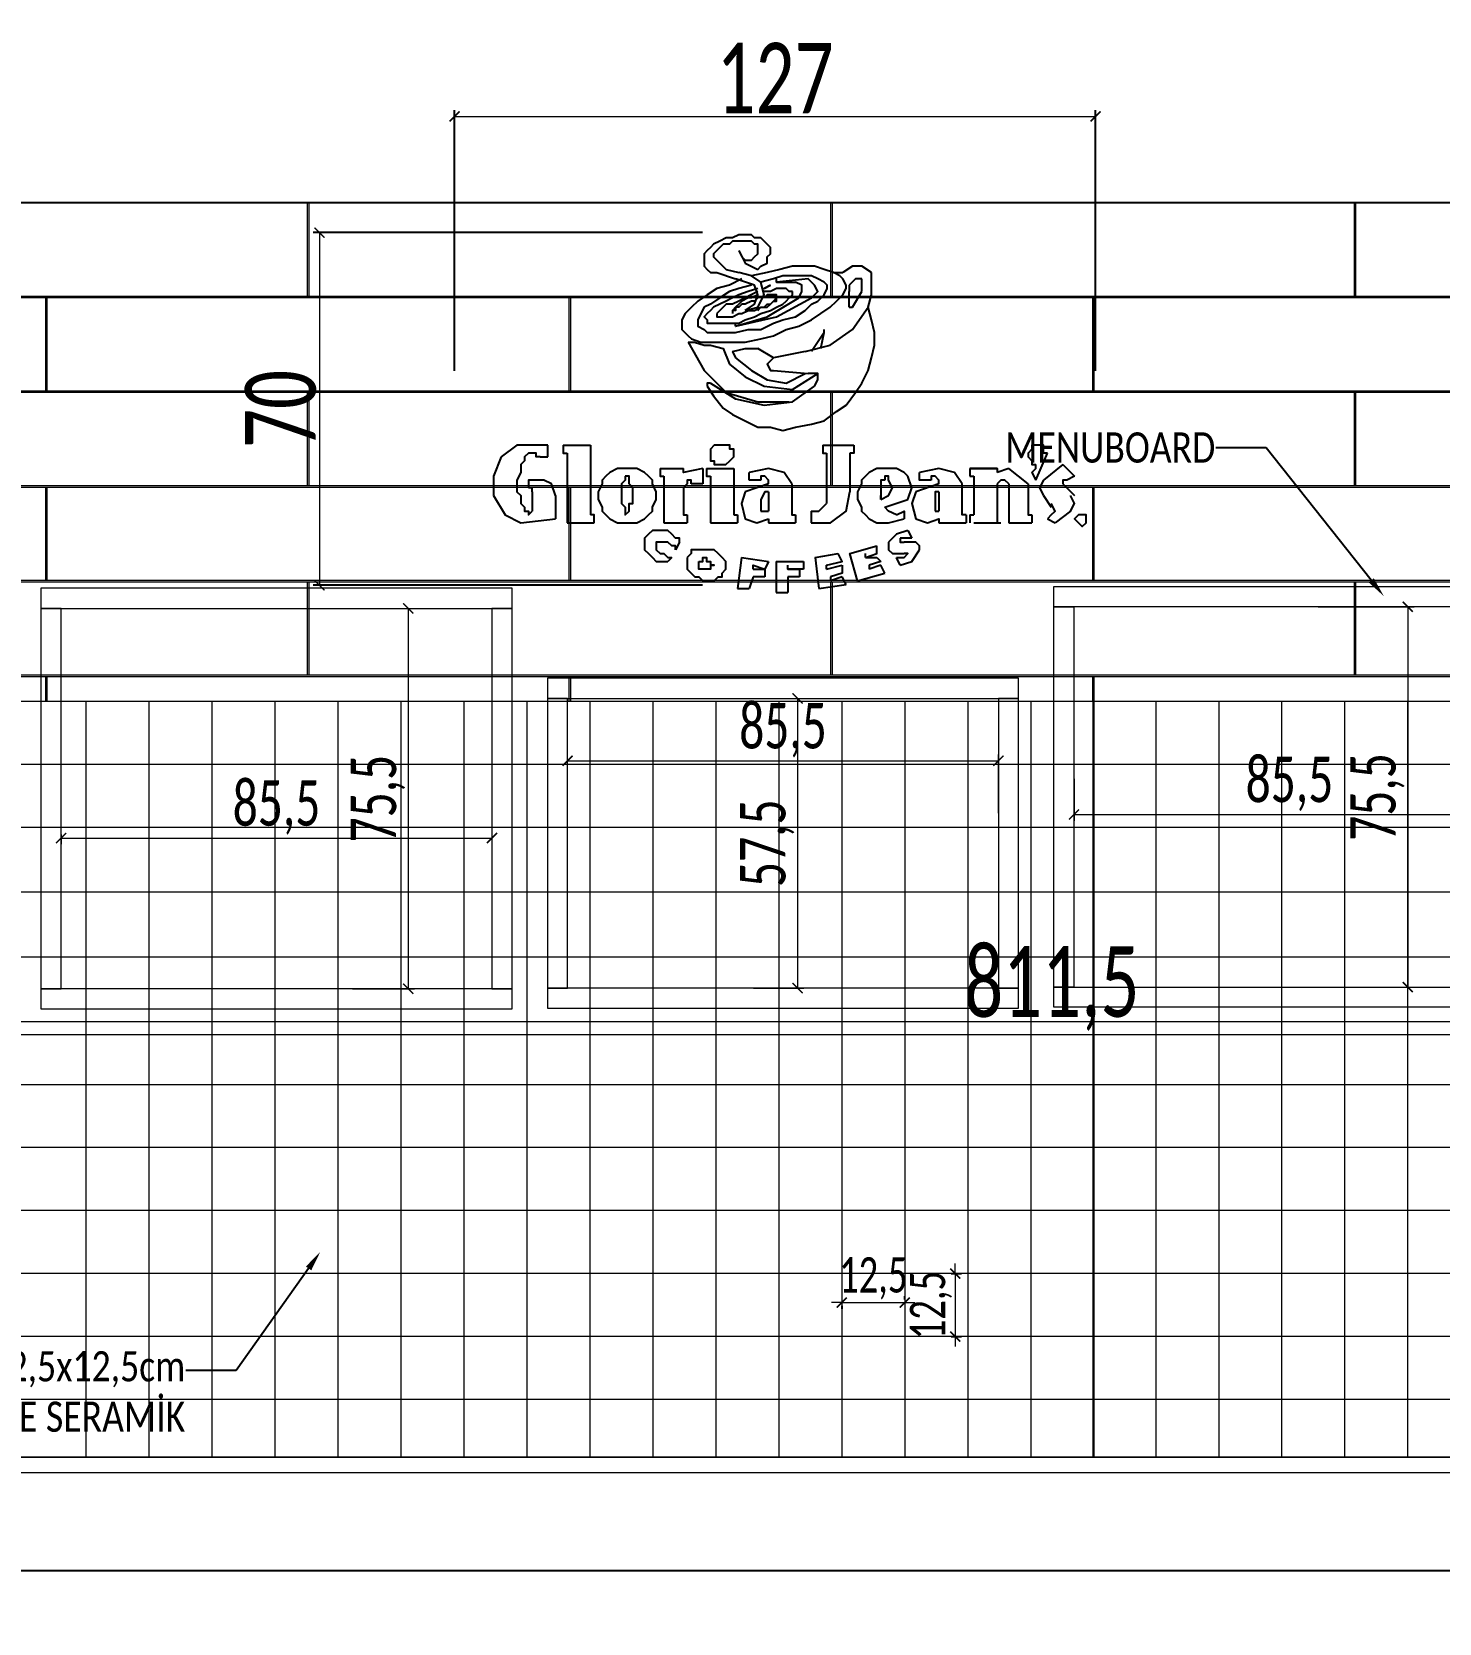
# Model space of a CAD drawing. Header units: millimetres. Extents: x -24 to 530668, y -246875 to -2983.
# Drawn here: x 269885.2 to 270164.5, y -109686.1 to -109370.2 of the extents above; entities that cross this region are included whole.
import ezdxf
from ezdxf import colors
from ezdxf.entities.mleader import LeaderData, LeaderLine
from ezdxf.math import Vec2, Vec3

# ---------------------------------------------------------------- set-up
doc = ezdxf.new("R2010")
doc.units = ezdxf.units.MM
doc.header["$PDMODE"] = 2
doc.layers.get('0').update_dxf_attribs({"lineweight": 20})
for name, color, linetype, lineweight in [('ahsap gor', 24, 'Continuous', 20), ('ahsaparka', 28, 'Continuous', 20), ('ahşap', 32, 'Continuous', 25), ('alcıpan', 14, 'Continuous', 25), ('CAM', 141, 'Continuous', 0), ('mermer', 142, 'Continuous', 15), ('seramik', 150, 'Continuous', 20), ('t_görünüş', 45, 'Continuous', 25), ('t_tefriş', 31, 'Continuous', 20), ('ölçü', 251, 'Continuous', 5)]:
    doc.layers.add(name, color=color, linetype=linetype, lineweight=lineweight)
doc.layers.add('yazı', color=11, linetype='Continuous')
doc.styles.add('text2', font='calibri.ttf', dxfattribs={"width": 0.8})
doc.styles.add('Ölçü50', font='calibri.ttf', dxfattribs={"width": 0.7})
doc.dimstyles.new('olcu10', dxfattribs={"dimtxt": 14, "dimasz": 2, "dimexe": 1.25, "dimexo": 0.625, "dimgap": 0.5, "dimtad": 1, "dimdec": 1, "dimrnd": 0.5, "dimzin": 9, "dimtxsty": 'Ölçü50', "dimblk": 'ARCHTICK', "dimcen": 2, "dimclrd": 256, "dimclre": 256, "dimclrt": 6, "dimazin": 2, "dimtfac": 1, "dimtdec": 1, "dimtix": 1, "dimtmove": 0, "dimatfit": 3, "dimldrblk": 'ARCHTICK', "dimfxl": 1, "dimlwd": -1, "dimarcsym": 0})
doc.dimstyles.new('ölçü10', dxfattribs={"dimtxt": 7, "dimasz": 2, "dimexe": 1.25, "dimexo": 0.625, "dimgap": 0.5, "dimtad": 1, "dimzin": 9, "dimtxsty": 'Ölçü50', "dimblk": 'ARCHTICK', "dimcen": 2, "dimclrd": 256, "dimclre": 256, "dimclrt": 1, "dimazin": 2, "dimtfac": 1, "dimtix": 1, "dimtmove": 0, "dimatfit": 3, "dimldrblk": 'ARCHTICK', "dimfxl": 1, "dimlwd": -1, "dimarcsym": 0})

# ---------------------------------------------------------------- blocks, each defined once
blk = doc.blocks.new('Cerceveler')
at = {"layer": 'ahsap gor', "elevation": 0}
for points in [[(144949.19, -39617.64), (144855.69, -39617.64), (144855.69, -39621.64), (144949.19, -39621.64)], [(145056.68, -39617.31), (145150.18, -39617.31), (145150.18, -39621.31), (145056.68, -39621.31)], [(144859.69, -39621.64), (144855.69, -39621.64), (144855.69, -39697.14), (144859.69, -39697.14)], [(144945.19, -39697.14), (144949.19, -39697.14), (144949.19, -39621.64), (144945.19, -39621.64)], [(145060.68, -39696.81), (145056.68, -39696.81), (145056.68, -39621.31), (145060.68, -39621.31)], [(145049.7, -39635.5), (144956.2, -39635.5), (144956.2, -39639.5), (145049.7, -39639.5)], [(144960.2, -39639.5), (144956.2, -39639.5), (144956.2, -39697), (144960.2, -39697)], [(145045.7, -39697), (145049.7, -39697), (145049.7, -39639.5), (145045.7, -39639.5)], [(144949.19, -39697.14), (144855.69, -39697.14), (144855.69, -39701.14), (144949.19, -39701.14)], [(145049.7, -39697), (144956.2, -39697), (144956.2, -39701), (145049.7, -39701)], [(145056.68, -39696.81), (145150.18, -39696.81), (145150.18, -39700.81), (145056.68, -39700.81)]]:
    blk.add_lwpolyline(points, close=True, dxfattribs=at)
blk = doc.blocks.new('_ArchTick')
at = {"color": 0, "linetype": 'ByBlock', "const_width": 0.15}
blk.add_lwpolyline([(-0.5, -0.5), (0.5, 0.5)], dxfattribs=at)
blk = doc.blocks.new('*D165')
at = {"layer": 'DEFPOINTS', "color": 0, "transparency": 16777216}
for p in [(225638.34, -129103.6), (225552.84, -129110.1), (225638.34, -129111.43)]:
    blk.add_point(p, dxfattribs=at)
at = {"layer": 'ölçü', "lineweight": -2, "transparency": 16777216}
for p, q in [((225638.34, -129104.23), (225638.34, -129112.68)), ((225552.84, -129110.72), (225552.84, -129112.68))]:
    blk.add_line(p, q, dxfattribs=at)
at = {"layer": 'ölçü', "transparency": 16777216}
blk.add_line((225552.84, -129111.43), (225638.34, -129111.43), dxfattribs=at)
at = {"layer": 'ölçü', "transparency": 16777216, "xscale": 2, "yscale": 2, "zscale": 2, "rotation": 180}
blk.add_blockref('_ArchTick', (225552.84, -129111.43), dxfattribs=at)
at = {"layer": 'ölçü', "transparency": 16777216, "xscale": 2, "yscale": 2, "zscale": 2}
blk.add_blockref('_ArchTick', (225638.34, -129111.43), dxfattribs=at)
at = {"layer": 'ölçü', "color": 6, "transparency": 16777216, "insert": (225595.59, -129105.38), "char_height": 9, "attachment_point": 5, "style": 'Ölçü50'}
blk.add_mtext('85,5', dxfattribs=at)
blk = doc.blocks.new('*D166')
at = {"layer": 'DEFPOINTS', "color": 0, "transparency": 16777216}
for p in [(225607.01, -129065.85), (225610.02, -129141.35), (225621.72, -129141.35)]:
    blk.add_point(p, dxfattribs=at)
at = {"layer": 'ölçü', "lineweight": -2, "transparency": 16777216}
for p, q in [((225607.64, -129065.85), (225622.97, -129065.85)), ((225610.65, -129141.35), (225622.97, -129141.35))]:
    blk.add_line(p, q, dxfattribs=at)
at = {"layer": 'ölçü', "transparency": 16777216}
blk.add_line((225621.72, -129065.85), (225621.72, -129141.35), dxfattribs=at)
at = {"layer": 'ölçü', "transparency": 16777216, "xscale": 2, "yscale": 2, "zscale": 2}
for p, rotation in [((225621.72, -129065.85), 90), ((225621.72, -129141.35), 270)]:
    blk.add_blockref('_ArchTick', p, dxfattribs=dict(at, rotation=rotation))
at = {"layer": 'ölçü', "color": 6, "transparency": 16777216, "insert": (225615.72, -129103.6), "char_height": 9, "attachment_point": 5, "rotation": 90, "style": 'Ölçü50'}
blk.add_mtext('75,5', dxfattribs=at)
blk = doc.blocks.new('*D167')
at = {"layer": 'DEFPOINTS', "color": 0, "transparency": 16777216}
for p in [(225687.94, -129083.71), (225689.62, -129141.21), (225698.98, -129141.21)]:
    blk.add_point(p, dxfattribs=at)
at = {"layer": 'ölçü', "lineweight": -2, "transparency": 16777216}
for p, q in [((225688.57, -129083.71), (225700.23, -129083.71)), ((225690.24, -129141.21), (225700.23, -129141.21))]:
    blk.add_line(p, q, dxfattribs=at)
at = {"layer": 'ölçü', "transparency": 16777216}
blk.add_line((225698.98, -129083.71), (225698.98, -129141.21), dxfattribs=at)
at = {"layer": 'ölçü', "transparency": 16777216, "xscale": 2, "yscale": 2, "zscale": 2}
for p, rotation in [((225698.98, -129083.71), 90), ((225698.98, -129141.21), 270)]:
    blk.add_blockref('_ArchTick', p, dxfattribs=dict(at, rotation=rotation))
at = {"layer": 'ölçü', "color": 6, "transparency": 16777216, "insert": (225692.97, -129112.46), "char_height": 9, "attachment_point": 5, "rotation": 90, "style": 'Ölçü50'}
blk.add_mtext('57,5', dxfattribs=at)
blk = doc.blocks.new('*D168')
at = {"layer": 'DEFPOINTS', "color": 0, "transparency": 16777216}
for p in [(225738.84, -129096.09), (225653.34, -129105.78), (225738.84, -129107.12)]:
    blk.add_point(p, dxfattribs=at)
at = {"layer": 'ölçü', "lineweight": -2, "transparency": 16777216}
for p, q in [((225653.34, -129105.15), (225653.34, -129094.84)), ((225738.84, -129106.49), (225738.84, -129094.84))]:
    blk.add_line(p, q, dxfattribs=at)
at = {"layer": 'ölçü', "transparency": 16777216}
blk.add_line((225653.34, -129096.09), (225738.84, -129096.09), dxfattribs=at)
at = {"layer": 'ölçü', "transparency": 16777216, "xscale": 2, "yscale": 2, "zscale": 2, "rotation": 180}
blk.add_blockref('_ArchTick', (225653.34, -129096.09), dxfattribs=at)
at = {"layer": 'ölçü', "transparency": 16777216, "xscale": 2, "yscale": 2, "zscale": 2}
blk.add_blockref('_ArchTick', (225738.84, -129096.09), dxfattribs=at)
at = {"layer": 'ölçü', "color": 6, "transparency": 16777216, "insert": (225696.09, -129090.04), "char_height": 9, "attachment_point": 5, "style": 'Ölçü50'}
blk.add_mtext('85,5', dxfattribs=at)
blk = doc.blocks.new('*D169')
at = {"layer": 'DEFPOINTS', "color": 0, "transparency": 16777216}
for p in [(225753.83, -129099.07), (225839.33, -129103.27), (225839.33, -129106.75)]:
    blk.add_point(p, dxfattribs=at)
at = {"layer": 'ölçü', "lineweight": -2, "transparency": 16777216}
for p, q in [((225753.83, -129099.69), (225753.83, -129108)), ((225839.33, -129103.89), (225839.33, -129108))]:
    blk.add_line(p, q, dxfattribs=at)
at = {"layer": 'ölçü', "transparency": 16777216}
blk.add_line((225753.83, -129106.75), (225839.33, -129106.75), dxfattribs=at)
at = {"layer": 'ölçü', "transparency": 16777216, "xscale": 2, "yscale": 2, "zscale": 2, "rotation": 180}
blk.add_blockref('_ArchTick', (225753.83, -129106.75), dxfattribs=at)
at = {"layer": 'ölçü', "transparency": 16777216, "xscale": 2, "yscale": 2, "zscale": 2}
blk.add_blockref('_ArchTick', (225839.33, -129106.75), dxfattribs=at)
at = {"layer": 'ölçü', "color": 6, "transparency": 16777216, "insert": (225796.58, -129100.7), "char_height": 9, "attachment_point": 5, "style": 'Ölçü50'}
blk.add_mtext('85,5', dxfattribs=at)
blk = doc.blocks.new('*D170')
at = {"layer": 'DEFPOINTS', "color": 0, "transparency": 16777216}
for p in [(225801.66, -129065.52), (225812.69, -129141.02), (225820.05, -129141.02)]:
    blk.add_point(p, dxfattribs=at)
at = {"layer": 'ölçü', "lineweight": -2, "transparency": 16777216}
for p, q in [((225802.29, -129065.52), (225821.3, -129065.52)), ((225813.32, -129141.02), (225821.3, -129141.02))]:
    blk.add_line(p, q, dxfattribs=at)
at = {"layer": 'ölçü', "transparency": 16777216}
blk.add_line((225820.05, -129065.52), (225820.05, -129141.02), dxfattribs=at)
at = {"layer": 'ölçü', "transparency": 16777216, "xscale": 2, "yscale": 2, "zscale": 2}
for p, rotation in [((225820.05, -129065.52), 90), ((225820.05, -129141.02), 270)]:
    blk.add_blockref('_ArchTick', p, dxfattribs=dict(at, rotation=rotation))
at = {"layer": 'ölçü', "color": 6, "transparency": 16777216, "insert": (225814.04, -129103.27), "char_height": 9, "attachment_point": 5, "rotation": 90, "style": 'Ölçü50'}
blk.add_mtext('75,5', dxfattribs=at)
blk = doc.blocks.new('*D183')
at = {"layer": 'DEFPOINTS', "color": 0, "transparency": 16777216}
for p in [(270493.43, -109566.66), (270493.43, -109569.22), (269681.81, -109607.82, 0)]:
    blk.add_point(p, dxfattribs=at)
at = {"layer": 'ölçü', "lineweight": -2, "transparency": 16777216}
for p, q in [((269681.81, -109607.19), (269681.81, -109567.97)), ((270493.43, -109567.28), (270493.43, -109570.47))]:
    blk.add_line(p, q, dxfattribs=at)
at = {"layer": 'ölçü', "transparency": 16777216}
blk.add_line((269681.81, -109569.22), (270493.43, -109569.22), dxfattribs=at)
at = {"layer": 'ölçü', "transparency": 16777216, "xscale": 2, "yscale": 2, "zscale": 2, "rotation": 180}
blk.add_blockref('_ArchTick', (269681.81, -109569.22), dxfattribs=at)
at = {"layer": 'ölçü', "transparency": 16777216, "xscale": 2, "yscale": 2, "zscale": 2}
blk.add_blockref('_ArchTick', (270493.43, -109569.22), dxfattribs=at)
at = {"layer": 'ölçü', "color": 6, "transparency": 16777216, "insert": (270087.62, -109560.09), "char_height": 14, "attachment_point": 5, "style": 'Ölçü50'}
blk.add_mtext('811,5', dxfattribs=at)
blk = doc.blocks.new('*D300')
at = {"layer": 'DEFPOINTS', "color": 0, "transparency": 16777216}
for p in [(270045.94, -109622.42, 0), (270058.44, -109622.42, 0), (270058.44, -109622.42)]:
    blk.add_point(p, dxfattribs=at)
at = {"layer": 'ölçü', "transparency": 16777216}
for p, q in [((270045.94, -109622.42), (270043.94, -109622.42)), ((270045.94, -109622.42), (270058.44, -109622.42)), ((270058.44, -109622.42), (270060.44, -109622.42))]:
    blk.add_line(p, q, dxfattribs=at)
at = {"layer": 'ölçü', "lineweight": -2, "transparency": 16777216}
for p, q in [((270058.44, -109621.8), (270058.44, -109621.17)), ((270045.94, -109623.05), (270045.94, -109623.67))]:
    blk.add_line(p, q, dxfattribs=at)
at = {"layer": 'ölçü', "transparency": 16777216, "xscale": 2, "yscale": 2, "zscale": 2}
blk.add_blockref('_ArchTick', (270045.94, -109622.42), dxfattribs=at)
at = {"layer": 'ölçü', "transparency": 16777216, "xscale": 2, "yscale": 2, "zscale": 2, "rotation": 180}
blk.add_blockref('_ArchTick', (270058.44, -109622.42), dxfattribs=at)
at = {"layer": 'ölçü', "color": 1, "transparency": 16777216, "insert": (270052.19, -109617.61), "char_height": 7, "attachment_point": 5, "style": 'Ölçü50'}
blk.add_mtext('12,5', dxfattribs=at)
blk = doc.blocks.new('*D301')
at = {"layer": 'DEFPOINTS', "color": 0, "transparency": 16777216}
for p in [(270067.02, -109616.66, 0), (270067.02, -109629.16, 0), (270068.47, -109629.16)]:
    blk.add_point(p, dxfattribs=at)
at = {"layer": 'ölçü', "transparency": 16777216}
for p, q in [((270068.47, -109616.66), (270068.47, -109614.66)), ((270068.47, -109616.66), (270068.47, -109629.16)), ((270068.47, -109629.16), (270068.47, -109631.16))]:
    blk.add_line(p, q, dxfattribs=at)
at = {"layer": 'ölçü', "lineweight": -2, "transparency": 16777216}
for p, q in [((270067.65, -109616.66), (270069.72, -109616.66)), ((270067.65, -109629.16), (270069.72, -109629.16))]:
    blk.add_line(p, q, dxfattribs=at)
at = {"layer": 'ölçü', "transparency": 16777216, "xscale": 2, "yscale": 2, "zscale": 2}
for p, rotation in [((270068.47, -109616.66), 270), ((270068.47, -109629.16), 90)]:
    blk.add_blockref('_ArchTick', p, dxfattribs=dict(at, rotation=rotation))
at = {"layer": 'ölçü', "color": 1, "transparency": 16777216, "insert": (270063.66, -109622.91), "char_height": 7, "attachment_point": 5, "rotation": 90, "style": 'Ölçü50'}
blk.add_mtext('12,5', dxfattribs=at)
blk = doc.blocks.new('I$C7620A066')
at = {"layer": 't_görünüş'}
for points in [[(3.621, 4.699), (3.807, 4.886), (4.181, 5.073), (4.181, 5.446), (4.368, 5.633), (4.368, 6.007), (4.181, 6.193), (3.994, 6.38), (3.807, 6.567), (3.434, 6.567), (3.247, 6.754), (2.5, 6.754), (2.126, 6.567), (1.753, 6.567), (1.379, 6.38), (1.006, 6.193), (0.819, 6.007), (0.632, 5.82), (0.445, 5.633), (0.445, 4.886), (0.632, 4.699), (0.819, 4.513), (1.192, 4.513)], [(3.247, 5.26), (3.434, 5.446), (3.621, 5.633), (3.621, 6.193), (3.434, 6.193), (3.247, 6.38), (2.126, 6.38), (1.94, 6.193), (1.566, 6.193), (1.379, 6.007), (1.192, 5.82), (1.006, 5.633), (1.006, 5.446), (1.192, 5.26)], [(2.5, 5.82), (2.687, 5.446), (2.873, 5.26), (3.247, 5.26)], [(2.5, 5.82), (2.873, 5.073), (3.621, 4.699)], [(2.687, 4.139), (1.94, 3.765), (1.192, 3.579), (0.632, 3.205), (0.071, 2.832), (-0.302, 2.458), (-0.676, 2.084), (-0.863, 1.71), (-0.863, 1.15), (-0.489, 0.776), (-0.302, 0.59), (0.258, 0.403), (2.873, 0.403), (3.807, 0.59), (4.554, 0.776), (5.302, 1.15), (6.049, 1.337), (6.796, 1.71), (7.357, 2.084), (7.917, 2.458), (8.291, 2.832), (8.664, 3.205), (8.851, 3.579), (8.851, 3.765), (8.664, 4.139), (8.477, 4.326), (8.104, 4.513), (7.543, 4.699), (6.983, 4.886), (5.675, 4.886), (4.928, 4.699), (4.181, 4.513), (3.247, 4.326)], [(1.192, 5.26), (1.753, 4.699), (2.5, 4.513)], [(9.224, 4.886), (8.664, 4.513)], [(10.345, 4.513), (9.785, 4.886), (9.224, 4.886)], [(3.247, 3.765), (2.5, 3.579), (1.94, 3.392), (1.379, 3.019), (0.819, 2.645), (0.445, 2.458), (0.258, 2.084), (0.071, 1.71), (0.071, 1.337), (0.445, 1.15), (0.632, 0.963), (2.313, 0.963), (3.06, 1.15), (3.807, 1.15), (4.554, 1.523), (5.115, 1.71), (5.862, 1.897), (6.423, 2.271), (6.796, 2.645), (7.17, 2.832), (7.543, 3.205), (7.73, 3.579), (7.73, 3.765), (7.543, 3.952), (7.17, 4.139), (6.796, 4.326), (5.115, 4.326), (4.554, 4.139), (3.807, 3.952)], [(1.192, 4.513), (2.313, 4.139)], [(3.434, 3.765), (2.313, 4.139)], [(3.807, 3.952), (3.247, 4.326), (2.5, 4.513)], [(2.873, 2.271), (3.621, 2.458), (3.994, 3.205), (3.807, 3.952)], [(6.796, 3.019), (7.17, 3.392), (6.983, 3.765), (6.61, 4.139), (4.741, 3.952), (5.862, 3.952)], [(4.741, 3.952), (4.741, 4.139)], [(6.049, 3.019), (6.236, 3.392), (6.236, 3.765), (5.862, 3.952)], [(8.104, 4.513), (8.664, 4.513)], [(9.411, 4.139), (9.038, 3.765)], [(9.785, 4.139), (9.411, 4.139)], [(9.785, 3.392), (9.785, 4.139)], [(10.345, 3.205), (10.345, 4.513)], [(3.621, 3.579), (3.06, 3.392), (2.5, 3.205), (2.126, 3.019), (1.753, 2.832), (1.379, 2.645), (1.006, 2.458), (0.819, 2.271), (0.632, 2.084), (0.445, 1.897), (0.632, 1.71), (0.632, 1.523), (2.5, 1.523), (2.873, 1.71), (3.434, 1.897), (3.807, 2.084), (4.368, 2.271), (4.741, 2.458), (5.115, 2.645), (5.302, 2.832), (5.488, 3.019), (5.675, 3.205), (5.675, 3.392)], [(1.192, 2.084), (1.192, 1.897), (2.126, 1.897), (2.5, 2.084), (2.687, 2.084), (3.06, 2.271), (3.434, 2.271), (3.807, 2.458), (4.181, 2.458), (4.368, 2.645), (4.554, 2.832), (4.741, 2.832), (4.741, 3.019)], [(2.5, 2.832), (2.126, 2.645), (1.753, 2.645), (1.566, 2.458), (1.379, 2.271), (1.192, 2.084)], [(3.621, 3.205), (3.247, 3.019), (3.06, 3.019), (2.687, 2.832), (2.5, 2.645), (2.313, 2.458), (2.126, 2.271), (2.126, 2.084)], [(3.621, 3.019), (3.434, 2.832), (3.247, 2.832), (2.873, 2.645), (2.687, 2.645), (2.5, 2.458), (2.313, 2.458), (2.313, 2.271), (2.126, 2.271), (2.126, 2.084)], [(2.313, 1.337), (4.741, 1.897), (6.796, 3.019)], [(2.313, 1.337), (4.181, 1.897), (6.049, 3.019)], [(3.621, 3.392), (2.5, 2.832)], [(2.873, 2.271), (3.434, 2.645), (3.621, 3.205), (3.434, 3.765)], [(3.621, 2.271), (3.807, 2.458), (3.994, 2.458), (4.181, 2.645), (4.368, 2.645), (4.554, 2.832), (4.741, 3.019), (4.741, 3.205), (4.181, 3.205), (3.994, 3.019)], [(5.675, 3.392), (5.488, 3.392), (5.302, 3.579), (4.741, 3.579), (4.368, 3.392), (3.994, 3.392)], [(9.038, 3.765), (9.038, 3.392)], [(9.038, 2.458), (9.038, 3.392)], [(9.224, 2.458), (9.785, 3.392)], [(10.158, 2.458), (10.345, 3.205)], [(0.632, -2.212), (1.006, -2.773), (1.566, -3.52), (2.126, -3.894), (2.873, -4.267), (3.621, -4.641), (4.368, -4.641), (5.115, -4.827), (5.862, -4.641), (6.796, -4.454), (7.543, -4.267), (8.291, -3.707), (8.851, -3.333), (9.411, -2.586), (9.785, -2.025), (10.158, -1.278), (10.345, -0.531), (10.532, 0.216), (10.532, 0.963), (10.345, 1.71), (10.158, 2.458)], [(6.423, -0.157), (7.917, 0.216), (9.224, 1.15), (10.158, 2.458)], [(9.038, 2.458), (9.224, 2.458)], [(2.313, 1.337), (2.313, 1.523)], [(7.357, 0.029), (7.543, 0.963), (6.796, -0.157)], [(7.543, 0.963), (7.543, 1.15)], [(-0.489, 0.403), (-0.116, 0.403), (0.445, 0.216), (0.819, 0.216), (1.566, 0.029), (1.94, -0.905)], [(-0.489, 0.403), (0.445, -1.278), (1.753, -2.586), (3.621, -3.146), (5.488, -3.146)], [(2.126, -0.157), (2.873, 0.029), (3.621, 0.029)], [(6.423, -0.157), (4.554, -0.531), (3.621, 0.029)], [(1.94, -0.905), (2.873, -1.651), (3.994, -2.212)], [(2.126, -0.157), (2.313, -0.531)], [(2.313, -0.531), (3.247, -1.278), (4.181, -1.838)], [(4.554, -0.531), (4.368, -0.718), (4.181, -0.905), (4.368, -1.278), (4.554, -1.278)], [(3.994, -2.212), (5.675, -2.399), (7.17, -1.465)], [(4.181, -1.838), (5.302, -2.025), (6.423, -1.465)], [(4.554, -1.278), (6.61, -1.465)], [(6.983, -2.212), (7.17, -1.838), (7.17, -1.465), (6.61, -1.465)], [(0.819, -2.025), (0.632, -2.025), (0.632, -2.212)], [(0.819, -2.025), (2.313, -2.96), (3.994, -3.333), (5.675, -3.146), (6.983, -2.212)], [(-11.557, -6.397), (-12.015, -7.544), (-12.015, -8.69), (-11.327, -9.835), (-10.41, -10.294)], [(-10.64, -5.71), (-11.557, -6.397)], [(-8.806, -5.71), (-10.64, -5.71)], [(-9.264, -6.397), (-9.493, -6.397), (-9.493, -6.168), (-9.952, -6.168), (-10.181, -6.397), (-10.181, -6.627), (-10.41, -6.856), (-10.41, -7.314), (-10.64, -7.772), (-10.64, -8.461), (-10.41, -8.69), (-10.41, -9.148), (-10.181, -9.377), (-10.181, -9.607), (-9.952, -9.607), (-9.952, -9.835), (-9.723, -9.607)], [(-9.264, -6.397), (-8.806, -6.397)], [(-8.806, -6.397), (-8.806, -5.71)], [(-7.889, -5.71), (-7.889, -6.168), (-7.66, -6.168)], [(-7.889, -5.71), (-6.284, -5.71)], [(-7.66, -6.168), (-7.66, -10.294)], [(-6.284, -5.71), (-6.284, -9.835)], [(0.822, -6.168), (0.822, -6.627), (1.051, -6.627), (1.051, -6.856), (1.739, -6.856), (1.968, -6.627), (2.198, -6.397), (2.198, -5.938), (1.968, -5.938), (1.968, -5.71), (1.051, -5.71), (0.822, -5.938), (0.822, -6.168)], [(7.47, -5.71), (7.47, -6.168), (7.699, -6.168)], [(7.47, -5.71), (9.304, -5.71)], [(7.699, -6.168), (7.699, -9.148)], [(9.304, -5.71), (9.304, -6.168), (9.075, -6.168)], [(9.075, -6.168), (9.075, -8.461)], [(20.765, -6.168), (20.537, -6.168), (20.537, -5.71), (19.848, -5.71), (19.848, -5.938), (19.619, -6.168), (19.619, -6.397), (19.848, -6.627), (19.848, -6.856), (20.078, -6.856)], [(20.078, -7.772), (20.765, -6.168)], [(-5.826, -8.69), (-5.826, -8.918), (-5.596, -9.377), (-5.596, -9.607), (-5.367, -9.835), (-5.138, -10.065), (-4.679, -10.294), (-3.533, -10.294), (-3.075, -10.065), (-2.846, -9.835), (-2.616, -9.607), (-2.616, -9.377), (-2.387, -8.918), (-2.387, -8.461), (-2.616, -8.002), (-2.616, -7.772), (-2.846, -7.544), (-3.075, -7.314), (-3.533, -7.085), (-4.679, -7.085), (-5.138, -7.314), (-5.367, -7.544), (-5.596, -7.772), (-5.596, -8.002), (-5.826, -8.461), (-5.826, -8.69)], [(-2.158, -7.085), (-2.158, -7.544), (-1.929, -7.544)], [(-2.158, -7.085), (-0.782, -7.085)], [(0.364, -7.085), (-0.782, -7.314), (-0.782, -7.085)], [(0.364, -7.085), (0.364, -8.002)], [(0.592, -7.085), (2.198, -7.085)], [(0.592, -7.085), (0.592, -7.544), (0.822, -7.544)], [(2.198, -7.085), (2.198, -9.835)], [(4.261, -7.085), (3.115, -7.314)], [(3.115, -7.772), (3.115, -7.314)], [(5.636, -8.002), (5.178, -7.314), (4.261, -7.085)], [(12.513, -7.544), (12.284, -7.314), (11.826, -7.085), (10.679, -7.085), (10.22, -7.314), (9.992, -7.544), (9.762, -7.772), (9.762, -8.002), (9.533, -8.461), (9.533, -8.918), (9.762, -9.377), (9.762, -9.607), (9.992, -9.835), (10.22, -10.065), (10.679, -10.294), (11.367, -10.294)], [(14.347, -7.085), (13.201, -7.314)], [(13.888, -7.772), (13.201, -7.772), (13.201, -7.314)], [(15.723, -8.002), (15.264, -7.314), (14.347, -7.085)], [(16.181, -7.085), (16.181, -7.544)], [(18.473, -7.085), (17.785, -7.314)], [(17.785, -7.085), (17.785, -7.314)], [(19.619, -8.002), (18.473, -7.085)], [(19.848, -7.314), (20.078, -7.085), (20.078, -6.856)], [(19.848, -7.314), (20.078, -7.772)], [(21.682, -6.856), (20.537, -7.772)], [(21.682, -6.856), (22.371, -7.544)], [(-9.035, -7.772), (-9.952, -7.772), (-9.952, -8.231)], [(-9.723, -8.461), (-9.723, -8.231), (-9.952, -8.231)], [(-9.723, -8.461), (-9.723, -9.607)], [(-8.347, -8.69), (-8.577, -8.002), (-9.035, -7.772)], [(-4.222, -7.544), (-4.222, -7.772), (-4.45, -8.002), (-4.45, -9.148), (-4.222, -9.377), (-4.222, -9.835), (-3.992, -9.607), (-3.992, -9.148), (-3.763, -9.148), (-3.763, -8.231), (-3.992, -8.002), (-3.992, -7.544), (-4.222, -7.544)], [(-1.929, -7.544), (-1.929, -10.294)], [(-0.553, -8.002), (-0.782, -8.231), (-0.782, -9.835), (-0.553, -9.835)], [(-0.324, -8.002), (-0.324, -7.772), (-0.553, -7.772), (-0.553, -8.002)], [(0.364, -8.002), (-0.324, -8.002)], [(0.822, -7.544), (0.822, -10.294)], [(2.885, -8.461), (2.656, -9.148), (2.885, -10.065)], [(4.261, -8.002), (2.885, -8.461)], [(3.802, -7.772), (3.115, -7.772)], [(4.032, -7.544), (3.802, -7.544), (3.802, -7.772)], [(4.261, -8.461), (4.032, -8.461), (3.802, -8.918)], [(4.261, -8.002), (4.261, -7.772), (4.032, -7.544)], [(4.261, -8.461), (4.261, -9.607)], [(5.636, -8.002), (5.636, -9.835), (5.865, -9.835)], [(6.782, -10.294), (7.929, -10.294), (8.846, -9.607), (9.075, -8.461)], [(10.909, -8.918), (11.367, -8.69), (11.596, -8.231), (11.367, -7.772)], [(11.137, -7.772), (10.909, -7.772), (10.909, -8.918)], [(11.367, -7.772), (11.367, -7.544), (11.137, -7.544), (11.137, -7.772)], [(12.513, -8.918), (12.743, -8.231), (12.513, -7.544)], [(12.971, -8.461), (12.743, -9.148), (12.971, -10.065)], [(14.347, -8.002), (12.971, -8.461)], [(14.117, -7.544), (13.888, -7.544), (13.888, -7.772)], [(14.347, -8.002), (14.347, -7.772), (14.117, -7.544)], [(14.347, -8.461), (14.117, -8.461), (14.117, -8.918)], [(14.347, -8.461), (14.347, -9.607)], [(15.951, -9.835), (15.723, -9.835), (15.723, -8.002)], [(16.181, -7.544), (16.41, -7.544)], [(16.41, -7.544), (16.41, -9.835)], [(18.473, -8.002), (18.244, -7.772), (18.015, -7.772), (17.785, -8.002)], [(17.785, -8.002), (17.785, -10.294)], [(18.473, -8.002), (18.473, -10.294)], [(19.619, -8.002), (19.619, -9.835), (19.848, -9.835)], [(20.537, -7.772), (20.307, -8.231), (20.537, -8.69)], [(21.912, -7.772), (21.682, -7.772), (21.682, -8.002)], [(21.682, -8.002), (22.371, -8.69)], [(22.371, -7.544), (21.912, -7.772)], [(-8.347, -8.69), (-8.347, -10.065)], [(3.802, -8.918), (3.802, -9.607)], [(6.782, -9.607), (7.24, -9.607), (7.699, -9.148)], [(10.909, -8.918), (10.909, -8.69)], [(11.137, -9.377), (12.513, -8.918)], [(11.826, -9.835), (11.367, -9.607), (11.137, -9.377)], [(14.117, -8.918), (14.117, -9.607)], [(20.537, -8.69), (20.995, -9.377)], [(20.995, -9.835), (21.224, -9.607), (20.995, -9.148)], [(22.141, -9.607), (22.371, -9.148), (22.141, -8.69)], [(-10.41, -10.294), (-8.347, -10.065)], [(-7.66, -10.294), (-6.055, -10.294)], [(-6.055, -10.294), (-6.055, -9.835), (-6.284, -9.835)], [(-1.929, -10.294), (-0.553, -10.294)], [(-0.553, -9.835), (-0.553, -10.294)], [(0.822, -10.294), (2.426, -10.294)], [(2.198, -9.835), (2.426, -9.835)], [(2.426, -9.835), (2.426, -10.294)], [(2.885, -10.065), (3.573, -10.294), (4.261, -10.065)], [(3.802, -9.607), (4.261, -9.607)], [(4.261, -10.065), (4.261, -10.294)], [(4.261, -10.294), (5.865, -10.294)], [(5.865, -9.835), (5.865, -10.294)], [(6.782, -9.607), (6.782, -10.294)], [(11.367, -10.294), (12.284, -10.065)], [(11.826, -9.835), (12.284, -9.607), (12.284, -10.065)], [(12.971, -10.065), (13.66, -10.294), (14.347, -10.065), (14.347, -10.294)], [(14.117, -9.607), (14.347, -9.607)], [(14.347, -10.294), (15.951, -10.294)], [(15.951, -9.835), (15.951, -10.294)], [(16.181, -9.835), (16.41, -9.835)], [(16.181, -9.835), (16.181, -10.294)], [(16.41, -10.294), (18.015, -10.294)], [(18.473, -10.294), (19.848, -10.294)], [(19.848, -9.835), (19.848, -10.294)], [(20.995, -9.835), (20.765, -10.065)], [(20.765, -10.065), (21.224, -10.294)], [(22.141, -9.607), (21.224, -10.294)], [(23.058, -10.065), (23.058, -9.835), (22.599, -9.835), (22.371, -10.065), (22.599, -10.294), (22.829, -10.524), (23.058, -10.294), (23.058, -10.065)], [(-1.012, -11.441), (-1.012, -11.211), (-1.241, -11.211), (-1.47, -10.982), (-1.699, -10.752), (-2.616, -10.752), (-2.846, -10.982), (-3.075, -11.211), (-3.075, -11.899), (-2.846, -12.128), (-2.616, -12.358), (-2.387, -12.587), (-1.699, -12.587)], [(12.513, -10.752), (11.826, -10.982), (11.367, -11.441)], [(12.743, -11.211), (12.054, -11.211)], [(12.054, -11.211), (12.054, -11.441), (12.284, -11.441)], [(12.513, -10.752), (12.743, -11.211)], [(-1.241, -11.899), (-1.241, -11.669), (-1.47, -11.669), (-1.699, -11.441), (-2.387, -11.441), (-2.387, -11.669)], [(-2.387, -11.669), (-2.387, -11.899), (-2.158, -12.128), (-1.929, -12.128), (-1.699, -12.358), (-1.47, -12.358)], [(-1.012, -11.441), (-1.241, -11.899)], [(-0.553, -12.358), (-0.553, -13.045), (-0.324, -13.274), (-0.095, -13.503), (0.134, -13.503), (0.364, -13.732), (1.051, -13.732), (1.281, -13.503), (1.509, -13.503), (1.509, -13.274), (1.739, -13.045), (1.739, -12.587), (1.509, -12.358), (1.281, -12.128), (1.051, -11.899), (-0.324, -11.899), (-0.324, -12.128), (-0.553, -12.358)], [(7.012, -12.358), (8.387, -12.128)], [(7.699, -12.816), (8.616, -12.587), (8.387, -12.128)], [(9.533, -13.732), (9.075, -12.128), (10.679, -11.669)], [(9.992, -12.358), (10.679, -12.128), (10.679, -11.669)], [(9.992, -12.358), (9.992, -12.128)], [(11.367, -11.441), (11.367, -11.899), (11.596, -12.128)], [(11.596, -12.128), (12.284, -12.128)], [(12.054, -12.816), (12.743, -12.587), (13.201, -11.899)], [(12.971, -11.441), (12.284, -11.441)], [(12.284, -12.358), (12.513, -12.128), (12.284, -12.128)], [(13.201, -11.899), (13.201, -11.669), (12.971, -11.441)], [(-1.47, -12.358), (-1.699, -12.587)], [(2.656, -12.358), (2.426, -14.191)], [(2.656, -12.358), (4.261, -12.587)], [(3.344, -13.045), (3.344, -12.816), (4.032, -13.045), (4.032, -13.503)], [(3.344, -13.045), (4.032, -13.045)], [(4.261, -12.587), (4.032, -13.045)], [(4.719, -12.587), (6.323, -12.587)], [(4.719, -12.587), (4.719, -14.421)], [(5.406, -13.045), (5.406, -12.816)], [(6.323, -13.045), (5.406, -13.045), (6.095, -13.045)], [(6.095, -13.045), (6.095, -13.503)], [(6.323, -12.587), (6.323, -13.045)], [(7.012, -12.358), (7.24, -14.191)], [(7.699, -13.045), (7.699, -12.816)], [(7.699, -13.045), (8.616, -12.816)], [(8.616, -12.816), (8.616, -13.274), (7.929, -13.503)], [(9.992, -12.358), (10.679, -12.358)], [(10.909, -12.587), (10.22, -12.816)], [(10.22, -12.816), (10.22, -13.045)], [(10.909, -12.816), (10.22, -13.045)], [(10.679, -12.358), (10.909, -12.587)], [(11.137, -13.274), (10.909, -12.816)], [(12.054, -12.816), (11.826, -12.358)], [(11.826, -12.358), (12.284, -12.358)], [(3.344, -13.503), (3.115, -14.191)], [(4.032, -13.503), (3.344, -13.503)], [(6.095, -13.503), (5.406, -13.503)], [(5.406, -13.503), (5.406, -14.421)], [(7.24, -14.191), (8.846, -13.962)], [(7.929, -13.503), (7.929, -13.732)], [(8.616, -13.503), (7.929, -13.732)], [(8.846, -13.962), (8.616, -13.503)], [(9.533, -13.732), (11.137, -13.274)], [(2.426, -14.191), (3.115, -14.191)], [(4.719, -14.421), (5.406, -14.421)]]:
    blk.add_lwpolyline(points, dxfattribs=at)
for points, knots in [([(4.368, 3.765), (4.368, 3.765), (3.994, 3.579), (3.994, 3.579), (3.994, 3.579), (4.368, 3.765), (4.368, 3.765)], [0, 0, 0, 0, 1, 1, 1, 2, 2, 2, 2]), ([(16.181, -7.085), (16.181, -7.085), (17.785, -7.085), (17.785, -7.085), (17.785, -7.085), (16.181, -7.085), (16.181, -7.085)], [0, 0, 0, 0, 1, 1, 1, 2, 2, 2, 2]), ([(0.134, -12.587), (0.134, -12.587), (0.134, -13.045), (0.134, -13.045), (0.134, -13.045), (0.822, -13.045), (0.822, -13.045), (0.822, -13.045), (0.822, -12.816), (0.822, -12.816), (0.822, -12.816), (1.051, -12.816), (1.051, -12.816), (1.051, -12.816), (0.822, -12.816), (0.822, -12.816), (0.822, -12.816), (0.822, -12.587), (0.822, -12.587), (0.822, -12.587), (0.592, -12.587), (0.592, -12.587), (0.592, -12.587), (0.592, -12.358), (0.592, -12.358), (0.592, -12.358), (0.364, -12.358), (0.364, -12.358), (0.364, -12.358), (0.364, -12.587), (0.364, -12.587), (0.364, -12.587), (0.134, -12.587), (0.134, -12.587)], [0, 0, 0, 0, 1, 1, 1, 2, 2, 2, 3, 3, 3, 4, 4, 4, 5, 5, 5, 6, 6, 6, 7, 7, 7, 8, 8, 8, 9, 9, 9, 10, 10, 10, 11, 11, 11, 11])]:
    blk.add_open_spline(points, degree=3, knots=knots, dxfattribs=at)
blk = doc.blocks.new('*D529')
at = {"layer": 'DEFPOINTS', "color": 0, "transparency": 16777216}
for p in [(270018.91, -109410.02), (269942.3, -109480.02), (270018.91, -109480.02)]:
    blk.add_point(p, dxfattribs=at)
at = {"layer": 'ölçü', "lineweight": -2, "transparency": 16777216}
for p, q in [((270018.28, -109410.02), (269941.05, -109410.02)), ((270018.28, -109480.02), (269941.05, -109480.02))]:
    blk.add_line(p, q, dxfattribs=at)
at = {"layer": 'ölçü', "transparency": 16777216}
blk.add_line((269942.3, -109410.02), (269942.3, -109480.02), dxfattribs=at)
at = {"layer": 'ölçü', "transparency": 16777216, "xscale": 2, "yscale": 2, "zscale": 2}
for p, rotation in [((269942.3, -109410.02), 90), ((269942.3, -109480.02), 270)]:
    blk.add_blockref('_ArchTick', p, dxfattribs=dict(at, rotation=rotation))
at = {"layer": 'ölçü', "color": 6, "transparency": 16777216, "insert": (269934.62, -109445.02), "char_height": 14, "attachment_point": 5, "rotation": 90, "style": 'Ölçü50'}
blk.add_mtext('70', dxfattribs=at)
blk = doc.blocks.new('*D530')
at = {"layer": 'DEFPOINTS', "color": 0, "transparency": 16777216}
for p in [(270096.3, -109386.94), (269969.13, -109438.1, 0), (270096.3, -109438.1, 0)]:
    blk.add_point(p, dxfattribs=at)
at = {"layer": 'ölçü', "lineweight": -2, "transparency": 16777216}
for p, q in [((269969.13, -109437.47), (269969.13, -109385.69)), ((270096.3, -109437.47), (270096.3, -109385.69))]:
    blk.add_line(p, q, dxfattribs=at)
at = {"layer": 'ölçü', "transparency": 16777216}
blk.add_line((269969.13, -109386.94), (270096.3, -109386.94), dxfattribs=at)
at = {"layer": 'ölçü', "transparency": 16777216, "xscale": 2, "yscale": 2, "zscale": 2, "rotation": 180}
blk.add_blockref('_ArchTick', (269969.13, -109386.94), dxfattribs=at)
at = {"layer": 'ölçü', "transparency": 16777216, "xscale": 2, "yscale": 2, "zscale": 2}
blk.add_blockref('_ArchTick', (270096.3, -109386.94), dxfattribs=at)
at = {"layer": 'ölçü', "color": 6, "transparency": 16777216, "insert": (270032.72, -109379.34), "char_height": 14, "attachment_point": 5, "style": 'Ölçü50'}
blk.add_mtext('127', dxfattribs=at)
blk = doc.blocks.new('LKDSF')
at = {"layer": 'CAM'}
blk.add_blockref('Cerceveler', (80693.14, -89444.21, 0), dxfattribs=at)
at = {"layer": 'ölçü'}
for base, p1, p2, picture, middle in [((225621.72, -129141.35), (225607.01, -129065.85), (225610.02, -129141.35), '*D166', (225615.72, -129103.6)), ((225820.05, -129141.02), (225801.66, -129065.52), (225812.69, -129141.02), '*D170', (225814.04, -129103.27)), ((225698.98, -129141.21), (225687.94, -129083.71), (225689.62, -129141.21), '*D167', (225692.97, -129112.46))]:
    dim = blk.add_linear_dim(base=base, p1=p1, p2=p2, angle=90, dimstyle='olcu10', dxfattribs=at)
    dim.commit()
    dim.dimension.update_dxf_attribs({"geometry": picture, "text_midpoint": middle})
for base, p1, p2, picture, middle in [((225738.84, -129096.09), (225653.34, -129105.78), (225738.84, -129107.12), '*D168', (225696.09, -129090.04)), ((225839.33, -129106.75), (225753.83, -129099.07), (225839.33, -129103.27), '*D169', (225796.58, -129100.7)), ((225638.34, -129111.43), (225552.84, -129110.1), (225638.34, -129103.6), '*D165', (225595.59, -129105.38))]:
    dim = blk.add_linear_dim(base=base, p1=p1, p2=p2, dimstyle='olcu10', dxfattribs=at)
    dim.commit()
    dim.dimension.update_dxf_attribs({"geometry": picture, "text_midpoint": middle})

msp = doc.modelspace()

# ---------------------------------------------------------------- linework, layer by layer
at = {"layer": 'ahsaparka'}
for p, q in [((269939.94, -109422.617), (269939.94, -109404.117)), ((269940.24, -109422.617), (269940.24, -109404.117)), ((270043.8, -109422.617), (270043.8, -109404.117)), ((270044.1, -109422.617), (270044.1, -109404.117)), ((270147.66, -109422.617), (270147.66, -109404.117)), ((270147.96, -109422.617), (270147.96, -109404.117)), ((269420.94, -109422.617, 0), (270493.428, -109422.617)), ((269420.94, -109422.917, 0), (270493.428, -109422.917)), ((269732.52, -109422.617, 0), (270493.428, -109422.617, 0)), ((269732.52, -109422.917, 0), (270493.428, -109422.917, 0)), ((269888.01, -109441.417), (269888.01, -109422.917)), ((269888.31, -109441.417), (269888.31, -109422.917)), ((269991.87, -109441.417), (269991.87, -109422.917)), ((269992.17, -109441.417), (269992.17, -109422.917)), ((270095.73, -109441.417), (270095.73, -109422.917)), ((270096.03, -109441.417), (270096.03, -109422.917)), ((269420.94, -109441.417, 0), (270493.428, -109441.417)), ((269420.94, -109441.717, 0), (270493.428, -109441.717)), ((269732.52, -109441.417, 0), (270493.428, -109441.417, 0)), ((269732.52, -109441.717, 0), (270493.428, -109441.717, 0)), ((269939.94, -109460.217, 0), (269939.94, -109441.717, 0)), ((269940.24, -109460.217, 0), (269940.24, -109441.717, 0)), ((270043.8, -109460.217, 0), (270043.8, -109441.717, 0)), ((270044.1, -109460.217, 0), (270044.1, -109441.717, 0)), ((270147.66, -109460.217, 0), (270147.66, -109441.717, 0)), ((270147.96, -109460.217, 0), (270147.96, -109441.717, 0)), ((269420.94, -109460.217, 0), (270493.428, -109460.217)), ((269420.94, -109460.517, 0), (270493.428, -109460.517)), ((269732.52, -109460.217, 0), (270493.428, -109460.217, 0)), ((269732.52, -109460.517, 0), (270493.428, -109460.517, 0)), ((269888.01, -109479.017, 0), (269888.01, -109460.517, 0)), ((269888.31, -109479.017, 0), (269888.31, -109460.517, 0)), ((269991.87, -109479.017, 0), (269991.87, -109460.517, 0)), ((269992.17, -109479.017, 0), (269992.17, -109460.517, 0)), ((270095.73, -109479.017, 0), (270095.73, -109460.517, 0)), ((270096.03, -109479.017, 0), (270096.03, -109460.517, 0)), ((269420.94, -109479.017, 0), (270493.428, -109479.017)), ((269420.94, -109479.317, 0), (270493.428, -109479.317)), ((269732.52, -109479.017, 0), (270493.428, -109479.017, 0)), ((269732.52, -109479.317, 0), (270493.428, -109479.317, 0)), ((269939.94, -109497.817, 0), (269939.94, -109479.317, 0)), ((269940.24, -109497.817, 0), (269940.24, -109479.317, 0)), ((270043.8, -109497.817, 0), (270043.8, -109479.317, 0)), ((270044.1, -109497.817, 0), (270044.1, -109479.317, 0)), ((270147.66, -109497.817, 0), (270147.66, -109479.317, 0)), ((270147.96, -109497.817, 0), (270147.96, -109479.317, 0)), ((269420.94, -109497.817, 0), (270493.428, -109497.817)), ((269420.94, -109498.117, 0), (270493.428, -109498.117)), ((269732.52, -109497.817, 0), (270493.428, -109497.817, 0)), ((269732.52, -109498.117, 0), (270493.428, -109498.117, 0)), ((269888.01, -109503.117, 0), (269888.01, -109498.117, 0)), ((269888.31, -109503.117, 0), (269888.31, -109498.117, 0)), ((269991.87, -109503.117, 0), (269991.87, -109498.117, 0)), ((269992.17, -109503.117, 0), (269992.17, -109498.117, 0)), ((270095.73, -109503.117, 0), (270095.73, -109498.117, 0)), ((270096.03, -109503.117, 0), (270096.03, -109498.117, 0))]:
    msp.add_line(p, q, dxfattribs=at)
at = {"layer": 'ahşap'}
msp.add_line((269687.811, -109675.617, 0), (270493.428, -109675.617, 0), dxfattribs=at)
at = {"layer": 'alcıpan'}
msp.add_lwpolyline([(270493.428, -109744.117), (270493.428, -109404.117), (269306.757, -109404.117), (269306.757, -109744.117)], dxfattribs=at)
at = {"layer": 'mermer'}
for p, q in [((269687.311, -109653.117, 0), (270492.428, -109653.117, 0)), ((269687.311, -109656.117, 0), (270492.428, -109656.117, 0))]:
    msp.add_line(p, q, dxfattribs=at)
at = {"layer": 'seramik', "elevation": 0}
for points in [[(270493.428, -109503.117), (269420.94, -109503.117)], [(269895.94, -109503.117), (269895.94, -109653.117)], [(269895.94, -109503.117), (269895.94, -109653.117)], [(269908.44, -109503.117), (269908.44, -109653.117)], [(269920.94, -109503.117), (269920.94, -109653.117)], [(269933.44, -109503.117), (269933.44, -109653.117)], [(269945.94, -109503.117), (269945.94, -109653.117)], [(269958.44, -109503.117), (269958.44, -109653.117)], [(269970.94, -109503.117), (269970.94, -109653.117)], [(269983.44, -109503.117), (269983.44, -109653.117)], [(269995.94, -109503.117), (269995.94, -109653.117)], [(269995.94, -109503.117), (269995.94, -109653.117)], [(270008.44, -109503.117), (270008.44, -109653.117)], [(270020.94, -109503.117), (270020.94, -109653.117)], [(270033.44, -109503.117), (270033.44, -109653.117)], [(270045.94, -109503.117), (270045.94, -109653.117)], [(270058.44, -109503.117), (270058.44, -109653.117)], [(270070.94, -109503.117), (270070.94, -109653.117)], [(270083.44, -109503.117), (270083.44, -109653.117)], [(270095.73, -109503.117), (270095.73, -109653.117)], [(270095.94, -109503.117), (270095.94, -109653.117)], [(270108.23, -109503.117), (270108.23, -109653.117)], [(270120.73, -109503.117), (270120.73, -109653.117)], [(270133.23, -109503.117), (270133.23, -109653.117)], [(270145.73, -109503.117), (270145.73, -109653.117)], [(270158.23, -109503.117), (270158.23, -109653.117)], [(270493.428, -109515.617), (269420.94, -109515.617)], [(270493.428, -109528.117), (269420.94, -109528.117)], [(270493.428, -109540.964), (269420.94, -109540.964)], [(270493.428, -109553.81), (269420.94, -109553.81)], [(270493.428, -109566.656), (269420.94, -109566.656)], [(270493.428, -109579.156), (269420.94, -109579.156)], [(270493.428, -109591.656), (269681.813, -109591.656)], [(270493.428, -109604.156), (269681.813, -109604.156)], [(270493.428, -109616.656), (269681.813, -109616.656)], [(270493.428, -109629.156), (269681.813, -109629.156)], [(270493.428, -109641.656), (269681.813, -109641.656)], [(270493.428, -109653.117), (269681.813, -109653.117)]]:
    msp.add_lwpolyline(points, dxfattribs=at)

# ---------------------------------------------------------------- block references
msp.add_blockref('LKDSF', (44338.195, 19581.237))
at = {"layer": 't_tefriş', "xscale": 3.352485348520776, "yscale": 3.352485348520776, "zscale": 3.352485348520776}
msp.add_blockref('I$C7620A066', (270017.132, -109433.084), dxfattribs=at)

# ---------------------------------------------------------------- dimensions: what is measured, and where the dimension line sits
at = {"layer": 'ölçü'}
for base, p1, p2, dimstyle, picture, middle in [((270096.302, -109386.942, 0), (269969.131, -109438.098), (270096.302, -109438.098), 'olcu10', '*D530', (270032.716, -109379.34, 0)), ((270058.44, -109622.422), (270045.94, -109622.422, 0), (270058.44, -109622.422, 0), 'ölçü10', '*D300', (270052.19, -109617.606))]:
    dim = msp.add_linear_dim(base=base, p1=p1, p2=p2, dimstyle=dimstyle, dxfattribs=at)
    dim.commit()
    dim.dimension.update_dxf_attribs({"geometry": picture, "text_midpoint": middle})
for base, p1, p2, dimstyle, picture, middle in [((269942.295, -109480.022), (270018.906, -109410.022), (270018.906, -109480.022), 'olcu10', '*D529', (269934.623, -109445.022)), ((270068.472, -109629.156), (270067.023, -109616.656, 0), (270067.023, -109629.156, 0), 'ölçü10', '*D301', (270063.656, -109622.906))]:
    dim = msp.add_linear_dim(base=base, p1=p1, p2=p2, angle=90, dimstyle=dimstyle, dxfattribs=at)
    dim.commit()
    dim.dimension.update_dxf_attribs({"geometry": picture, "text_midpoint": middle})
dim = msp.add_linear_dim(base=(270493.428, -109569.222), p1=(269681.813, -109607.819, 0), p2=(270493.428, -109566.656), dimstyle='olcu10', override={"dimtmove": 1}, dxfattribs=at)
dim.commit()
dim.dimension.update_dxf_attribs({"geometry": '*D183', "text_midpoint": (270087.621, -109560.091)})

# ---------------------------------------------------------------- leaders
at = {"layer": 'yazı'}
ml = msp.add_multileader_mtext('Standard', dxfattribs=at)
ml.set_content('MENUBOARD', color=256, style='text2')
ml.set_leader_properties(color=1)
ml.build(insert=Vec2(0, 0))
ml.multileader.update_dxf_attribs({"dogleg_length": 10})
ctx = ml.context
ctx.base_point, ctx.char_height, ctx.landing_gap_size, ctx.plane_origin = Vec3(270078.804, -109452.713), 6, 0.09, Vec3(270200.689, -109588.946)
ctx.text_align_type = 2
notes = []
notes.append((ctx, [(1, (1, 1, 0), (270130.149, -109452.713), (-1, 0), 10, [(0, [(270153.488, -109482.166)], 0, [])])]))
ctx.mtext.insert, ctx.mtext.alignment, ctx.mtext.flow_direction = Vec3(270120.059, -109449.669), 3, 5
ml = msp.add_multileader_mtext('Standard', dxfattribs=at)
ml.set_content('ANTRASİT ÇİZGİSEL 12,5x12,5cm\\PÇANAKKALE SERAMİK', color=256, style='text2')
ml.set_leader_properties(color=1)
ml.build(insert=Vec2(0, 0))
ml.multileader.update_dxf_attribs({"dogleg_length": 10})
ctx = ml.context
ctx.base_point, ctx.char_height, ctx.landing_gap_size, ctx.plane_origin = Vec3(269816.576, -109635.905), 6, 0.09, Vec3(269996.308, -109772.137)
ctx.text_align_type = 2
notes.append((ctx, [(1, (1, 1, 0), (269925.769, -109635.905), (-1, 0), 10, [(0, [(269942.455, -109612.371)], 0, [])])]))
ctx.mtext.insert, ctx.mtext.alignment, ctx.mtext.flow_direction = Vec3(269915.679, -109632.062), 3, 5
for ctx, leaders in notes:
    for number, flags, end, landing, length, lines in leaders:
        leader = LeaderData()
        leader.index, (leader.has_last_leader_line, leader.has_dogleg_vector, leader.attachment_direction) = number, flags
        leader.last_leader_point, leader.dogleg_vector, leader.dogleg_length = Vec3(end), Vec3(landing), length
        for number, points, colour, breaks in lines:
            line = LeaderLine()
            line.index, line.vertices, line.color, line.breaks = number, Vec3.list(points), colors.encode_raw_color(colour), breaks
            leader.lines.append(line)
        ctx.leaders.append(leader)

doc.saveas('drawing.dxf')
